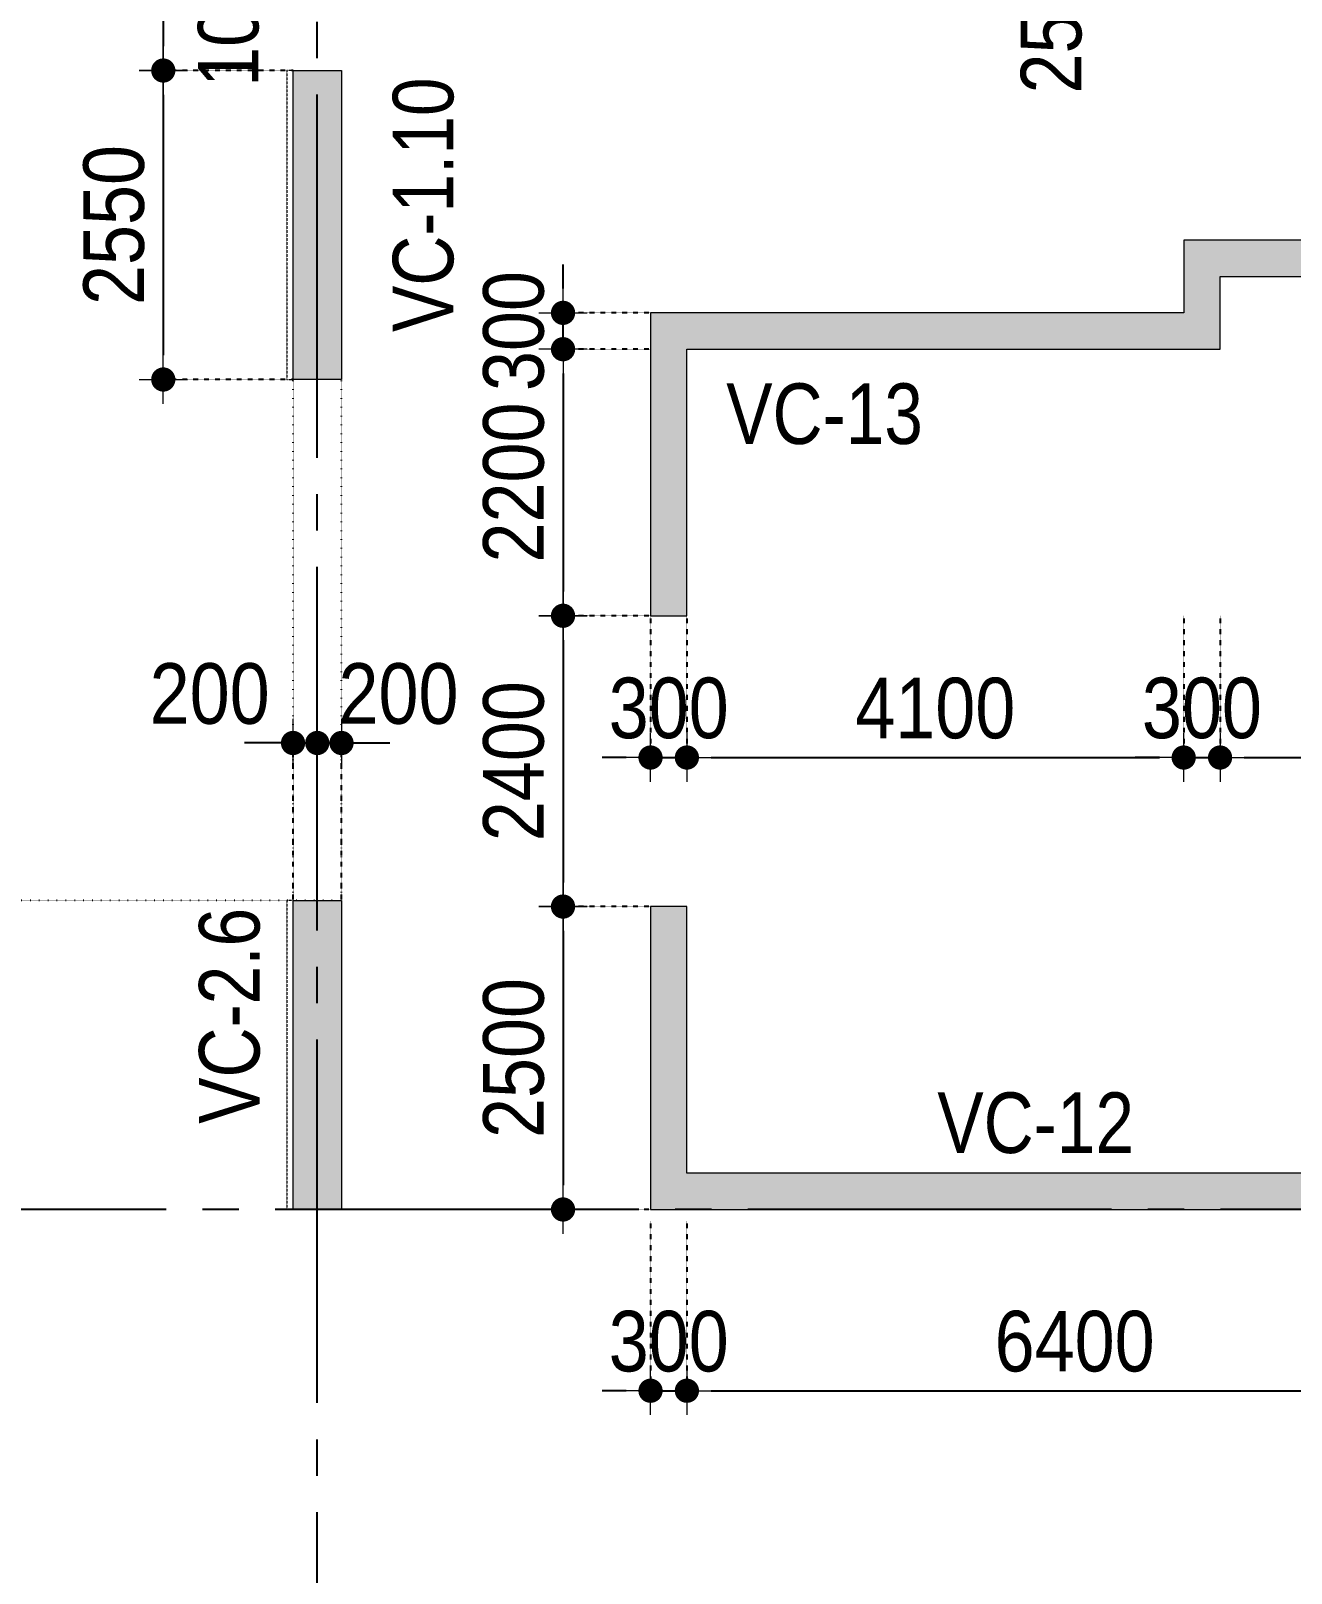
# Model space of a CAD drawing. Header units: millimetres. Extents: x -3973692 to -2843767, y 592734 to 838475.
# Drawn here: x -3474009 to -3463608, y 619230 to 631958 of the extents above; entities that cross this region are included whole.
import ezdxf
from ezdxf.enums import TextEntityAlignment as Align

# ---------------------------------------------------------------- set-up
doc = ezdxf.new("R2010")
doc.units = ezdxf.units.MM
doc.header["$MEASUREMENT"] = 0
doc.header["$PDMODE"] = 3
doc.header["$PDSIZE"] = -20
for name, pattern in [('CHG_XX_Cot_Tang 1$0$MB_Luoi truc$0$HTT Hidden 21', [3, 2, -1]), ('CHG_XX_Luoi truc$0$MB_Luoi truc$0$Center101', [13, 10, -1, 1, -1]), ('DIVIDE2', [15.875, 6.35, -3.175, 0, -3.175, 0, -3.175]), ('DOT2', [0.125, 0, -0.125]), ('HIDDEN5', [2.8375, 1.25, -1.5875])]:
    doc.linetypes.add(name, pattern=pattern)
doc.layers.get('0').update_dxf_attribs({"lineweight": 9})
doc.layers.get('Defpoints').update_dxf_attribs({"color": 10, "lineweight": 0})
for name, color, linetype, lineweight in [("'S_General_Dim_1", 1, 'Continuous', 18), ("'S_General_Divide_3 Intermediate", 3, 'DIVIDE2', 40), ('CHG_XX_Cot_Tang 1$0$NS-Pier', 150, 'Continuous', 9), ('CHG_XX_Cot_Tang 1$0$NS-Pier @ 1', 150, 'Continuous', 9), ('CHG_XX_Cot_Tang 1$0$NS-Pier @ 100', 150, 'Continuous', 9), ('CHG_XX_Cot_Tang 1$0$NS-Pier @ 150 VP1', 150, 'Continuous', 9), ('CHG_XX_Cot_Tang 1$0$NS-Pier @ 150 VP2', 150, 'Continuous', 9), ('CHG_XX_Cot_Tang 1$0$NS-Pier @ 150 VP3', 150, 'Continuous', 9), ('CHG_XX_Cot_Tang 1$0$NS-Pier @ 150 VP4', 150, 'Continuous', 9), ('CHG_XX_Cot_Tang 1$0$NS-Pier @ 150 VP5', 150, 'Continuous', 9), ('CHG_XX_Cot_Tang 1$0$NS-Pier @ 150 VP6', 150, 'Continuous', 9), ('CHG_XX_Cot_Tang 1$0$NS-Pier @ 150 VP7', 150, 'Continuous', 9), ('CHG_XX_Cot_Tang 1$0$NS-Pier @ 150 VP8', 150, 'Continuous', 9), ('CHG_XX_Cot_Tang 1$0$NS-Pier @ 150 VP9', 150, 'Continuous', 9), ('CHG_XX_Cot_Tang 1$0$NS-Pier @ 150 VPModel', 150, 'Continuous', 9), ('CHG_XX_Cot_Tang 1$0$NS-Pier @ 200 VP11', 150, 'Continuous', 9), ('CHG_XX_Cot_Tang 1$0$NS-Pier @ 200 VP12', 150, 'Continuous', 9), ('CHG_XX_Cot_Tang 1$0$NS-Pier @ 200 VP13', 150, 'Continuous', 9), ('CHG_XX_Cot_Tang 1$0$NS-Pier @ 200 VP14', 150, 'Continuous', 9), ('CHG_XX_Cot_Tang 1$0$NS-Pier @ 200 VP15', 150, 'Continuous', 9), ('CHG_XX_Cot_Tang 1$0$NS-Pier @ 200 VP16', 150, 'Continuous', 9), ('CHG_XX_Cot_Tang 1$0$NS-Pier @ 200 VP17', 150, 'Continuous', 9), ('CHG_XX_Cot_Tang 1$0$NS-Pier @ 200 VP18', 150, 'Continuous', 9), ('CHG_XX_Cot_Tang 1$0$NS-Pier @ 200 VP19', 150, 'Continuous', 9), ('CHG_XX_Cot_Tang 1$0$NS-Pier @ 200 VP21', 150, 'Continuous', 9), ('CHG_XX_Cot_Tang 1$0$NS-Pier @ 200 VP22', 150, 'Continuous', 9), ('CHG_XX_Cot_Tang 1$0$NS-Pier @ 200 VP23', 150, 'Continuous', 9), ('CHG_XX_Cot_Tang 1$0$NS-Pier @ 200 VP24', 150, 'Continuous', 9), ('CHG_XX_Cot_Tang 1$0$NS-Pier @ 200 VP25', 150, 'Continuous', 9), ('CHG_XX_Cot_Tang 1$0$NS-Pier @ 200 VP26', 150, 'Continuous', 9), ('CHG_XX_Cot_Tang 1$0$NS-Pier @ 200 VP27', 150, 'Continuous', 9), ('CHG_XX_Cot_Tang 1$0$NS-Pier @ 200 VP28', 150, 'Continuous', 9), ('CHG_XX_Cot_Tang 1$0$NS-Pier @ 200 VP30', 150, 'Continuous', 9), ('CHG_XX_Cot_Tang 1$0$NS-Pier @ 200 VP31', 150, 'Continuous', 9), ('CHG_XX_Cot_Tang 1$0$NS-Pier @ 200 VP32', 150, 'Continuous', 9), ('CHG_XX_Cot_Tang 1$0$NS-Pier @ 200 VP33', 150, 'Continuous', 9), ('CHG_XX_Cot_Tang 1$0$NS-Pier @ 200 VP34', 150, 'Continuous', 9), ('CHG_XX_Cot_Tang 1$0$NS-Pier @ 200 VP35', 150, 'Continuous', 9), ('CHG_XX_Cot_Tang 1$0$NS-Pier @ 200 VP36', 150, 'Continuous', 9), ('CHG_XX_Cot_Tang 1$0$NS-Pier @ 200 VP37', 150, 'Continuous', 9), ('CHG_XX_Cot_Tang 1$0$NS-Pier @ 200 VPModel', 150, 'Continuous', 9), ('CHG_XX_Cot_Tang 1$0$NS-Pier @ 350 VP10', 150, 'Continuous', 9), ('CHG_XX_Cot_Tang 1$0$NS-Pier @ 350 VP20', 150, 'Continuous', 9), ('CHG_XX_Cot_Tang 1$0$NS-Pier @ 350 VP29', 150, 'Continuous', 9), ('CHG_XX_Cot_Tang 1$0$NS-Pier @ 350 VPModel', 150, 'Continuous', 9), ('TEXT', 7, 'Continuous', 15)]:
    doc.layers.add(name, color=color, linetype=linetype, lineweight=lineweight)
for name, color, linetype in [('CHG_XX_Luoi truc$0$Grid', 34, 'Continuous'), ('CHG_XX_Luoi truc$0$Grid Line', 251, 'CHG_XX_Luoi truc$0$MB_Luoi truc$0$Center101'), ('dim', 1, 'Continuous')]:
    doc.layers.add(name, color=color, linetype=linetype)
doc.styles.add('arial', font='arial.ttf', dxfattribs={"width": 0.85})
doc.styles.add('CHG_XX_Luoi truc$0$MB_Luoi truc$0$Grid A-F$0$VNI-HelveCB', font='')
doc.styles.add('TTP-HelCon', font='')
doc.styles.get('CHG_XX_Luoi truc$0$MB_Luoi truc$0$Grid A-F$0$VNI-HelveCB').set_extended_font_data('VNI-Helve-Condense', bold=True)
doc.styles.get('TTP-HelCon').set_extended_font_data('VNI-Helve-Condense')
doc.dimstyles.new('200', dxfattribs={"dimscale": 200, "dimtxt": 2.5, "dimasz": 1, "dimexe": 0, "dimexo": 0, "dimgap": 0.75, "dimtad": 1, "dimdec": 0, "dimrnd": 10, "dimzin": 9, "dimdsep": 46, "dimtxsty": 'arial', "dimblk1": 'DIMDOT', "dimblk2": 'DIMDOT', "dimsah": 1, "dimcen": 2, "dimdle": 3, "dimclre": 8, "dimclrt": 2, "dimadec": 0, "dimazin": 0, "dimtfac": 1, "dimtdec": 0, "dimtix": 1, "dimtmove": 2, "dimatfit": 3, "dimldrblk": 'DIMPIJL', "dimfxl": 1, "dimtvp": 1.8, "dimtolj": 1, "dimtzin": 0, "dimarcsym": 0})

# ---------------------------------------------------------------- blocks, each defined once
blk = doc.blocks.new('*U3260')
at = {"layer": 'CHG_XX_Cot_Tang 1$0$NS-Pier @ 1'}
h = blk.add_hatch(color=256, dxfattribs=at)
h.dxf.hatch_style = 1
h.paths.add_polyline_path([(400, 0), (0, 0), (0, -2550), (400, -2550)])
at = {"layer": 'CHG_XX_Cot_Tang 1$0$NS-Pier @ 100'}
h = blk.add_hatch(color=256, dxfattribs=at)
h.dxf.hatch_style = 1
h.paths.add_polyline_path([(400, 0), (0, 0), (0, -2550), (400, -2550)])
at = {"layer": 'CHG_XX_Cot_Tang 1$0$NS-Pier @ 150 VP1'}
h = blk.add_hatch(color=256, dxfattribs=at)
h.dxf.hatch_style = 1
h.paths.add_polyline_path([(400, 0), (0, 0), (0, -2550), (400, -2550)])
at = {"layer": 'CHG_XX_Cot_Tang 1$0$NS-Pier @ 150 VP2'}
h = blk.add_hatch(color=256, dxfattribs=at)
h.dxf.hatch_style = 1
h.paths.add_polyline_path([(400, 0), (0, 0), (0, -2550), (400, -2550)])
at = {"layer": 'CHG_XX_Cot_Tang 1$0$NS-Pier @ 150 VP3'}
h = blk.add_hatch(color=256, dxfattribs=at)
h.dxf.hatch_style = 1
h.paths.add_polyline_path([(400, 0), (0, 0), (0, -2550), (400, -2550)])
at = {"layer": 'CHG_XX_Cot_Tang 1$0$NS-Pier @ 150 VP4'}
h = blk.add_hatch(color=256, dxfattribs=at)
h.dxf.hatch_style = 1
h.paths.add_polyline_path([(400, 0), (0, 0), (0, -2550), (400, -2550)])
at = {"layer": 'CHG_XX_Cot_Tang 1$0$NS-Pier @ 150 VP5'}
h = blk.add_hatch(color=256, dxfattribs=at)
h.dxf.hatch_style = 1
h.paths.add_polyline_path([(400, 0), (0, 0), (0, -2550), (400, -2550)])
at = {"layer": 'CHG_XX_Cot_Tang 1$0$NS-Pier @ 150 VP6'}
h = blk.add_hatch(color=256, dxfattribs=at)
h.dxf.hatch_style = 1
h.paths.add_polyline_path([(400, 0), (0, 0), (0, -2550), (400, -2550)])
at = {"layer": 'CHG_XX_Cot_Tang 1$0$NS-Pier @ 150 VP7'}
h = blk.add_hatch(color=256, dxfattribs=at)
h.dxf.hatch_style = 1
h.paths.add_polyline_path([(400, 0), (0, 0), (0, -2550), (400, -2550)])
at = {"layer": 'CHG_XX_Cot_Tang 1$0$NS-Pier @ 150 VP8'}
h = blk.add_hatch(color=256, dxfattribs=at)
h.dxf.hatch_style = 1
h.paths.add_polyline_path([(400, 0), (0, 0), (0, -2550), (400, -2550)])
at = {"layer": 'CHG_XX_Cot_Tang 1$0$NS-Pier @ 150 VP9'}
h = blk.add_hatch(color=256, dxfattribs=at)
h.dxf.hatch_style = 1
h.paths.add_polyline_path([(400, 0), (0, 0), (0, -2550), (400, -2550)])
at = {"layer": 'CHG_XX_Cot_Tang 1$0$NS-Pier @ 150 VPModel'}
h = blk.add_hatch(color=256, dxfattribs=at)
h.dxf.hatch_style = 1
h.paths.add_polyline_path([(400, 0), (0, 0), (0, -2550), (400, -2550)])
at = {"layer": 'CHG_XX_Cot_Tang 1$0$NS-Pier @ 200 VP11'}
h = blk.add_hatch(color=256, dxfattribs=at)
h.dxf.hatch_style = 1
h.paths.add_polyline_path([(400, 0), (0, 0), (0, -2550), (400, -2550)])
at = {"layer": 'CHG_XX_Cot_Tang 1$0$NS-Pier @ 200 VP12'}
h = blk.add_hatch(color=256, dxfattribs=at)
h.dxf.hatch_style = 1
h.paths.add_polyline_path([(400, 0), (0, 0), (0, -2550), (400, -2550)])
at = {"layer": 'CHG_XX_Cot_Tang 1$0$NS-Pier @ 200 VP13'}
h = blk.add_hatch(color=256, dxfattribs=at)
h.dxf.hatch_style = 1
h.paths.add_polyline_path([(400, 0), (0, 0), (0, -2550), (400, -2550)])
at = {"layer": 'CHG_XX_Cot_Tang 1$0$NS-Pier @ 200 VP14'}
h = blk.add_hatch(color=256, dxfattribs=at)
h.dxf.hatch_style = 1
h.paths.add_polyline_path([(400, 0), (0, 0), (0, -2550), (400, -2550)])
at = {"layer": 'CHG_XX_Cot_Tang 1$0$NS-Pier @ 200 VP15'}
h = blk.add_hatch(color=256, dxfattribs=at)
h.dxf.hatch_style = 1
h.paths.add_polyline_path([(400, 0), (0, 0), (0, -2550), (400, -2550)])
at = {"layer": 'CHG_XX_Cot_Tang 1$0$NS-Pier @ 200 VP16'}
h = blk.add_hatch(color=256, dxfattribs=at)
h.dxf.hatch_style = 1
h.paths.add_polyline_path([(400, 0), (0, 0), (0, -2550), (400, -2550)])
at = {"layer": 'CHG_XX_Cot_Tang 1$0$NS-Pier @ 200 VP17'}
h = blk.add_hatch(color=256, dxfattribs=at)
h.dxf.hatch_style = 1
h.paths.add_polyline_path([(400, 0), (0, 0), (0, -2550), (400, -2550)])
at = {"layer": 'CHG_XX_Cot_Tang 1$0$NS-Pier @ 200 VP18'}
h = blk.add_hatch(color=256, dxfattribs=at)
h.dxf.hatch_style = 1
h.paths.add_polyline_path([(400, 0), (0, 0), (0, -2550), (400, -2550)])
at = {"layer": 'CHG_XX_Cot_Tang 1$0$NS-Pier @ 200 VP19'}
h = blk.add_hatch(color=256, dxfattribs=at)
h.dxf.hatch_style = 1
h.paths.add_polyline_path([(400, 0), (0, 0), (0, -2550), (400, -2550)])
at = {"layer": 'CHG_XX_Cot_Tang 1$0$NS-Pier @ 200 VP21'}
h = blk.add_hatch(color=256, dxfattribs=at)
h.dxf.hatch_style = 1
h.paths.add_polyline_path([(400, 0), (0, 0), (0, -2550), (400, -2550)])
at = {"layer": 'CHG_XX_Cot_Tang 1$0$NS-Pier @ 200 VP22'}
h = blk.add_hatch(color=256, dxfattribs=at)
h.dxf.hatch_style = 1
h.paths.add_polyline_path([(400, 0), (0, 0), (0, -2550), (400, -2550)])
at = {"layer": 'CHG_XX_Cot_Tang 1$0$NS-Pier @ 200 VP23'}
h = blk.add_hatch(color=256, dxfattribs=at)
h.dxf.hatch_style = 1
h.paths.add_polyline_path([(400, 0), (0, 0), (0, -2550), (400, -2550)])
at = {"layer": 'CHG_XX_Cot_Tang 1$0$NS-Pier @ 200 VP24'}
h = blk.add_hatch(color=256, dxfattribs=at)
h.dxf.hatch_style = 1
h.paths.add_polyline_path([(400, 0), (0, 0), (0, -2550), (400, -2550)])
at = {"layer": 'CHG_XX_Cot_Tang 1$0$NS-Pier @ 200 VP25'}
h = blk.add_hatch(color=256, dxfattribs=at)
h.dxf.hatch_style = 1
h.paths.add_polyline_path([(400, 0), (0, 0), (0, -2550), (400, -2550)])
at = {"layer": 'CHG_XX_Cot_Tang 1$0$NS-Pier @ 200 VP26'}
h = blk.add_hatch(color=256, dxfattribs=at)
h.dxf.hatch_style = 1
h.paths.add_polyline_path([(400, 0), (0, 0), (0, -2550), (400, -2550)])
at = {"layer": 'CHG_XX_Cot_Tang 1$0$NS-Pier @ 200 VP27'}
h = blk.add_hatch(color=256, dxfattribs=at)
h.dxf.hatch_style = 1
h.paths.add_polyline_path([(400, 0), (0, 0), (0, -2550), (400, -2550)])
at = {"layer": 'CHG_XX_Cot_Tang 1$0$NS-Pier @ 200 VP28'}
h = blk.add_hatch(color=256, dxfattribs=at)
h.dxf.hatch_style = 1
h.paths.add_polyline_path([(400, 0), (0, 0), (0, -2550), (400, -2550)])
at = {"layer": 'CHG_XX_Cot_Tang 1$0$NS-Pier @ 200 VP30'}
h = blk.add_hatch(color=256, dxfattribs=at)
h.dxf.hatch_style = 1
h.paths.add_polyline_path([(400, 0), (0, 0), (0, -2550), (400, -2550)])
at = {"layer": 'CHG_XX_Cot_Tang 1$0$NS-Pier @ 200 VP31'}
h = blk.add_hatch(color=256, dxfattribs=at)
h.dxf.hatch_style = 1
h.paths.add_polyline_path([(400, 0), (0, 0), (0, -2550), (400, -2550)])
at = {"layer": 'CHG_XX_Cot_Tang 1$0$NS-Pier @ 200 VP32'}
h = blk.add_hatch(color=256, dxfattribs=at)
h.dxf.hatch_style = 1
h.paths.add_polyline_path([(400, 0), (0, 0), (0, -2550), (400, -2550)])
at = {"layer": 'CHG_XX_Cot_Tang 1$0$NS-Pier @ 200 VP33'}
h = blk.add_hatch(color=256, dxfattribs=at)
h.dxf.hatch_style = 1
h.paths.add_polyline_path([(400, 0), (0, 0), (0, -2550), (400, -2550)])
at = {"layer": 'CHG_XX_Cot_Tang 1$0$NS-Pier @ 200 VP34'}
h = blk.add_hatch(color=256, dxfattribs=at)
h.dxf.hatch_style = 1
h.paths.add_polyline_path([(400, 0), (0, 0), (0, -2550), (400, -2550)])
at = {"layer": 'CHG_XX_Cot_Tang 1$0$NS-Pier @ 200 VP35'}
h = blk.add_hatch(color=256, dxfattribs=at)
h.dxf.hatch_style = 1
h.paths.add_polyline_path([(400, 0), (0, 0), (0, -2550), (400, -2550)])
at = {"layer": 'CHG_XX_Cot_Tang 1$0$NS-Pier @ 200 VP36'}
h = blk.add_hatch(color=256, dxfattribs=at)
h.dxf.hatch_style = 1
h.paths.add_polyline_path([(400, 0), (0, 0), (0, -2550), (400, -2550)])
at = {"layer": 'CHG_XX_Cot_Tang 1$0$NS-Pier @ 200 VP37'}
h = blk.add_hatch(color=256, dxfattribs=at)
h.dxf.hatch_style = 1
h.paths.add_polyline_path([(400, 0), (0, 0), (0, -2550), (400, -2550)])
at = {"layer": 'CHG_XX_Cot_Tang 1$0$NS-Pier @ 200 VPModel'}
h = blk.add_hatch(color=256, dxfattribs=at)
h.dxf.hatch_style = 1
h.paths.add_polyline_path([(400, 0), (0, 0), (0, -2550), (400, -2550)])
at = {"layer": 'CHG_XX_Cot_Tang 1$0$NS-Pier @ 350 VP10'}
h = blk.add_hatch(color=256, dxfattribs=at)
h.dxf.hatch_style = 1
h.paths.add_polyline_path([(400, 0), (0, 0), (0, -2550), (400, -2550)])
at = {"layer": 'CHG_XX_Cot_Tang 1$0$NS-Pier @ 350 VP20'}
h = blk.add_hatch(color=256, dxfattribs=at)
h.dxf.hatch_style = 1
h.paths.add_polyline_path([(400, 0), (0, 0), (0, -2550), (400, -2550)])
at = {"layer": 'CHG_XX_Cot_Tang 1$0$NS-Pier @ 350 VP29'}
h = blk.add_hatch(color=256, dxfattribs=at)
h.dxf.hatch_style = 1
h.paths.add_polyline_path([(400, 0), (0, 0), (0, -2550), (400, -2550)])
at = {"layer": 'CHG_XX_Cot_Tang 1$0$NS-Pier @ 350 VPModel'}
h = blk.add_hatch(color=256, dxfattribs=at)
h.dxf.hatch_style = 1
h.paths.add_polyline_path([(400, 0), (0, 0), (0, -2550), (400, -2550)])
blk = doc.blocks.new('CHG_XX_Cot_Tang 1$0$Block A_C450x2250')
at = {"layer": 'CHG_XX_Cot_Tang 1$0$NS-Pier', "color": 9, "linetype": 'CHG_XX_Cot_Tang 1$0$MB_Luoi truc$0$HTT Hidden 21'}
blk.add_lwpolyline([(0, 0), (-50, 0), (-50, -2550), (0, -2550)], dxfattribs=at)
at = {"layer": 'CHG_XX_Cot_Tang 1$0$NS-Pier'}
blk.add_lwpolyline([(400, -2550), (0, -2550), (0, 0), (400, 0)], close=True, dxfattribs=at)
blk.add_blockref('*U3260', (0, 0), dxfattribs=at)
blk = doc.blocks.new('*U2841')
at = {"layer": 'CHG_XX_Luoi truc$0$Grid Line'}
blk.add_line((0, 0), (0, 608), dxfattribs=at)
at = {"layer": 'CHG_XX_Luoi truc$0$Grid', "lineweight": -2, "style": 'CHG_XX_Luoi truc$0$MB_Luoi truc$0$Grid A-F$0$VNI-HelveCB'}
for tag, p in [('GRIDSUB', (0, 617)), ('GRID', (0, -9))]:
    blk.add_attdef(tag, text='', height=5, dxfattribs=at).set_placement(p, align=Align.MIDDLE)
blk = doc.blocks.new('*U2843')
at = {"layer": 'CHG_XX_Luoi truc$0$Grid Line'}
blk.add_line((0, 0), (0, 438), dxfattribs=at)
at = {"layer": 'CHG_XX_Luoi truc$0$Grid', "lineweight": -2, "style": 'CHG_XX_Luoi truc$0$MB_Luoi truc$0$Grid A-F$0$VNI-HelveCB'}
for tag, p in [('GRIDSUB', (0, 447)), ('GRID', (0, -9))]:
    blk.add_attdef(tag, text='', height=5, dxfattribs=at).set_placement(p, align=Align.MIDDLE)
blk = doc.blocks.new('CHG_XX_Luoi truc')
at = {"layer": 'CHG_XX_Luoi truc$0$Grid', "xscale": 300, "yscale": 300, "zscale": 300}
blk.add_blockref('*U2841', (76850, -12747), dxfattribs=at)
at = {"layer": 'CHG_XX_Luoi truc$0$Grid', "xscale": 300.0000000000013, "yscale": 300.0000000000013, "zscale": 300.0000000000013, "rotation": 90}
blk.add_blockref('*U2843', (110703, 12250), dxfattribs=at)
blk = doc.blocks.new('CHG_XX_Cot_Tang 1')
at = {"layer": 'CHG_XX_Cot_Tang 1$0$NS-Pier'}
h = blk.add_hatch(color=256, dxfattribs=at)
h.dxf.hatch_style = 1
h.paths.add_polyline_path([(84300, 19950), (86900, 19950), (86900, 17150), (87200, 17150), (87200, 20250), (84000, 20250), (84000, 19650), (79600, 19650), (79600, 17150), (79900, 17150), (79900, 19350), (84300, 19350)])
h = blk.add_hatch(color=256, dxfattribs=at)
h.dxf.hatch_style = 1
h.paths.add_polyline_path([(87300, 12550), (86600, 12550), (86600, 14750), (86300, 14750), (86300, 12550), (79900, 12550), (79900, 14750), (79600, 14750), (79600, 12250), (87300, 12250)])
for points in [[(87200, 17150), (87200, 20250), (84000, 20250), (84000, 19650), (79600, 19650), (79600, 17150), (79900, 17150), (79900, 19350), (84300, 19350), (84300, 19950), (86900, 19950), (86900, 17150), (87200, 17150)], [(79600, 14750), (79600, 12250), (87300, 12250), (87300, 12550), (86600, 12550), (86600, 14750), (86300, 14750), (86300, 12550), (79900, 12550), (79900, 14750), (79600, 14750)]]:
    blk.add_lwpolyline(points, dxfattribs=at)
for name, p in [('CHG_XX_Luoi truc', (0, 0)), ('CHG_XX_Cot_Tang 1$0$Block A_C450x2250', (76650, 21650)), ('CHG_XX_Cot_Tang 1$0$Block A_C450x2250', (76650, 14800))]:
    blk.add_blockref(name, p, dxfattribs=at)
blk = doc.blocks.new('DIMDOT')
for p, q in [((0, -1), (0, 1)), ((1, 0), (-1, 0))]:
    blk.add_line(p, q)
at = {"const_width": 0.5}
blk.add_lwpolyline([(-0.25, 0, 1), (0.25, 0, 1)], format="xyb", close=True, dxfattribs=at)
blk = doc.blocks.new('*D288')
at = {"layer": "'S_General_Dim_1", "color": 0, "lineweight": -2, "transparency": 16777216}
for p, q in [((-3465181, 633131), (-3465181, 633331)), ((-3465181, 632931), (-3465181, 632681)), ((-3465181, 632481), (-3465181, 632281))]:
    blk.add_line(p, q, dxfattribs=at)
at = {"layer": "'S_General_Dim_1", "color": 8, "linetype": 'HIDDEN5', "lineweight": -2, "transparency": 16777216}
for p, q in [((-3463745, 632931), (-3465181, 632931)), ((-3463745, 632681), (-3465181, 632681))]:
    blk.add_line(p, q, dxfattribs=at)
at = {"layer": 'Defpoints', "color": 0, "transparency": 16777216}
for p in [(-3463745, 632931), (-3465181, 632681), (-3463745, 632681)]:
    blk.add_point(p, dxfattribs=at)
at = {"layer": "'S_General_Dim_1", "color": 0, "lineweight": -2, "transparency": 16777216, "xscale": 200, "yscale": 200, "zscale": 200}
for p, rotation in [((-3465181, 632931), 270), ((-3465181, 632681), 90)]:
    blk.add_blockref('DIMDOT', p, dxfattribs=dict(at, rotation=rotation))
at = {"layer": "'S_General_Dim_1", "color": 2, "transparency": 16777216, "insert": (-3465586, 631937), "char_height": 500, "attachment_point": 5, "rotation": 90, "style": 'arial'}
blk.add_mtext('\\A1;250', dxfattribs=at)
blk = doc.blocks.new('DIMPIJL')
at = {"linetype": 'ByBlock'}
blk.add_solid([(-2.5, 0.417), (-2.5, -0.417), (0, 0)], dxfattribs=at)
blk = doc.blocks.new('*D345')
at = {"layer": "'S_General_Dim_1", "color": 0, "lineweight": -2, "transparency": 16777216}
for p, q in [((-3472045, 626081), (-3472245, 626081)), ((-3471845, 626081), (-3471645, 626081)), ((-3471445, 626081), (-3471245, 626081))]:
    blk.add_line(p, q, dxfattribs=at)
at = {"layer": "'S_General_Dim_1", "color": 8, "linetype": 'HIDDEN5', "lineweight": -2, "transparency": 16777216}
for p, q in [((-3471845, 624781), (-3471845, 626081)), ((-3471645, 624781), (-3471645, 626081))]:
    blk.add_line(p, q, dxfattribs=at)
at = {"layer": 'Defpoints', "color": 0, "transparency": 16777216}
for p in [(-3471645, 626081), (-3471845, 624781), (-3471645, 624781)]:
    blk.add_point(p, dxfattribs=at)
at = {"layer": "'S_General_Dim_1", "color": 0, "lineweight": -2, "transparency": 16777216, "xscale": 200, "yscale": 200, "zscale": 200}
blk.add_blockref('DIMDOT', (-3471845, 626081), dxfattribs=at)
at = {"layer": "'S_General_Dim_1", "color": 0, "lineweight": -2, "transparency": 16777216, "xscale": 200, "yscale": 200, "zscale": 200, "rotation": 180}
blk.add_blockref('DIMDOT', (-3471645, 626081), dxfattribs=at)
at = {"layer": "'S_General_Dim_1", "color": 2, "transparency": 16777216, "insert": (-3472533, 626486), "char_height": 500, "attachment_point": 5, "style": 'arial'}
blk.add_mtext('\\A1;200', dxfattribs=at)
blk = doc.blocks.new('*D346')
at = {"layer": "'S_General_Dim_1", "color": 0, "lineweight": -2, "transparency": 16777216}
for p, q in [((-3471845, 626081), (-3472045, 626081)), ((-3471645, 626081), (-3471445, 626081)), ((-3471245, 626081), (-3471045, 626081))]:
    blk.add_line(p, q, dxfattribs=at)
at = {"layer": "'S_General_Dim_1", "color": 8, "linetype": 'HIDDEN5', "lineweight": -2, "transparency": 16777216}
for p, q in [((-3471645, 624781), (-3471645, 626081)), ((-3471445, 624781), (-3471445, 626081))]:
    blk.add_line(p, q, dxfattribs=at)
at = {"layer": 'Defpoints', "color": 0, "transparency": 16777216}
for p in [(-3471445, 626081), (-3471645, 624781), (-3471445, 624781)]:
    blk.add_point(p, dxfattribs=at)
at = {"layer": "'S_General_Dim_1", "color": 0, "lineweight": -2, "transparency": 16777216, "xscale": 200, "yscale": 200, "zscale": 200}
blk.add_blockref('DIMDOT', (-3471645, 626081), dxfattribs=at)
at = {"layer": "'S_General_Dim_1", "color": 0, "lineweight": -2, "transparency": 16777216, "xscale": 200, "yscale": 200, "zscale": 200, "rotation": 180}
blk.add_blockref('DIMDOT', (-3471445, 626081), dxfattribs=at)
at = {"layer": "'S_General_Dim_1", "color": 2, "transparency": 16777216, "insert": (-3470975, 626486), "char_height": 500, "attachment_point": 5, "style": 'arial'}
blk.add_mtext('\\A1;200', dxfattribs=at)
blk = doc.blocks.new('*D347')
at = {"layer": "'S_General_Dim_1", "color": 8, "linetype": 'HIDDEN5', "lineweight": -2, "transparency": 16777216}
for p, q in [((-3471645, 632681), (-3472916, 632681)), ((-3471845, 631631), (-3472916, 631631))]:
    blk.add_line(p, q, dxfattribs=at)
at = {"layer": "'S_General_Dim_1", "color": 0, "lineweight": -2, "transparency": 16777216}
blk.add_line((-3472916, 632481), (-3472916, 631831), dxfattribs=at)
at = {"layer": 'Defpoints', "color": 0, "transparency": 16777216}
for p in [(-3471645, 632681), (-3472916, 631631), (-3471845, 631631)]:
    blk.add_point(p, dxfattribs=at)
at = {"layer": "'S_General_Dim_1", "color": 0, "lineweight": -2, "transparency": 16777216, "xscale": 200, "yscale": 200, "zscale": 200}
for p, rotation in [((-3472916, 632681), 90), ((-3472916, 631631), 270)]:
    blk.add_blockref('DIMDOT', p, dxfattribs=dict(at, rotation=rotation))
at = {"layer": "'S_General_Dim_1", "color": 2, "transparency": 16777216, "insert": (-3472377, 632156), "char_height": 500, "attachment_point": 5, "rotation": 90, "style": 'arial'}
blk.add_mtext('\\A1;1050', dxfattribs=at)
blk = doc.blocks.new('*D348')
at = {"layer": "'S_General_Dim_1", "color": 8, "linetype": 'HIDDEN5', "lineweight": -2, "transparency": 16777216}
for p, q in [((-3471845, 631631), (-3472916, 631631)), ((-3471845, 629081), (-3472916, 629081))]:
    blk.add_line(p, q, dxfattribs=at)
at = {"layer": "'S_General_Dim_1", "color": 0, "lineweight": -2, "transparency": 16777216}
blk.add_line((-3472916, 631431), (-3472916, 629281), dxfattribs=at)
at = {"layer": 'Defpoints', "color": 0, "transparency": 16777216}
for p in [(-3471845, 631631), (-3472916, 629081), (-3471845, 629081)]:
    blk.add_point(p, dxfattribs=at)
at = {"layer": "'S_General_Dim_1", "color": 0, "lineweight": -2, "transparency": 16777216, "xscale": 200, "yscale": 200, "zscale": 200}
for p, rotation in [((-3472916, 631631), 90), ((-3472916, 629081), 270)]:
    blk.add_blockref('DIMDOT', p, dxfattribs=dict(at, rotation=rotation))
at = {"layer": "'S_General_Dim_1", "color": 2, "transparency": 16777216, "insert": (-3473322, 630356), "char_height": 500, "attachment_point": 5, "rotation": 90, "style": 'arial'}
blk.add_mtext('\\A1;2550', dxfattribs=at)
blk = doc.blocks.new('*D366')
at = {"layer": "'S_General_Dim_1", "color": 8, "linetype": 'HIDDEN5', "lineweight": -2, "transparency": 16777216}
for p, q in [((-3468895, 629331), (-3469617, 629331)), ((-3468895, 627131), (-3469617, 627131))]:
    blk.add_line(p, q, dxfattribs=at)
at = {"layer": "'S_General_Dim_1", "color": 0, "lineweight": -2, "transparency": 16777216}
blk.add_line((-3469617, 629131), (-3469617, 627331), dxfattribs=at)
at = {"layer": 'Defpoints', "color": 0, "transparency": 16777216}
for p in [(-3468895, 629331), (-3469617, 627131), (-3468895, 627131)]:
    blk.add_point(p, dxfattribs=at)
at = {"layer": "'S_General_Dim_1", "color": 0, "lineweight": -2, "transparency": 16777216, "xscale": 200, "yscale": 200, "zscale": 200}
for p, rotation in [((-3469617, 629331), 90), ((-3469617, 627131), 270)]:
    blk.add_blockref('DIMDOT', p, dxfattribs=dict(at, rotation=rotation))
at = {"layer": "'S_General_Dim_1", "color": 2, "transparency": 16777216, "insert": (-3470023, 628231), "char_height": 500, "attachment_point": 5, "rotation": 90, "style": 'arial'}
blk.add_mtext('\\A1;2200', dxfattribs=at)
blk = doc.blocks.new('*D367')
at = {"layer": "'S_General_Dim_1", "color": 8, "linetype": 'HIDDEN5', "lineweight": -2, "transparency": 16777216}
for p, q in [((-3468895, 627131), (-3469617, 627131)), ((-3468895, 624731), (-3469617, 624731))]:
    blk.add_line(p, q, dxfattribs=at)
at = {"layer": "'S_General_Dim_1", "color": 0, "lineweight": -2, "transparency": 16777216}
blk.add_line((-3469617, 626931), (-3469617, 624931), dxfattribs=at)
at = {"layer": 'Defpoints', "color": 0, "transparency": 16777216}
for p in [(-3468895, 627131), (-3469617, 624731), (-3468895, 624731)]:
    blk.add_point(p, dxfattribs=at)
at = {"layer": "'S_General_Dim_1", "color": 0, "lineweight": -2, "transparency": 16777216, "xscale": 200, "yscale": 200, "zscale": 200}
for p, rotation in [((-3469617, 627131), 90), ((-3469617, 624731), 270)]:
    blk.add_blockref('DIMDOT', p, dxfattribs=dict(at, rotation=rotation))
at = {"layer": "'S_General_Dim_1", "color": 2, "transparency": 16777216, "insert": (-3470023, 625931), "char_height": 500, "attachment_point": 5, "rotation": 90, "style": 'arial'}
blk.add_mtext('\\A1;2400', dxfattribs=at)
blk = doc.blocks.new('*D368')
at = {"layer": "'S_General_Dim_1", "color": 8, "linetype": 'HIDDEN5', "lineweight": -2, "transparency": 16777216}
for p, q in [((-3468895, 624731), (-3469617, 624731)), ((-3468895, 622231), (-3469617, 622231))]:
    blk.add_line(p, q, dxfattribs=at)
at = {"layer": "'S_General_Dim_1", "color": 0, "lineweight": -2, "transparency": 16777216}
blk.add_line((-3469617, 624531), (-3469617, 622431), dxfattribs=at)
at = {"layer": 'Defpoints', "color": 0, "transparency": 16777216}
for p in [(-3468895, 624731), (-3469617, 622231), (-3468895, 622231)]:
    blk.add_point(p, dxfattribs=at)
at = {"layer": "'S_General_Dim_1", "color": 0, "lineweight": -2, "transparency": 16777216, "xscale": 200, "yscale": 200, "zscale": 200}
for p, rotation in [((-3469617, 624731), 90), ((-3469617, 622231), 270)]:
    blk.add_blockref('DIMDOT', p, dxfattribs=dict(at, rotation=rotation))
at = {"layer": "'S_General_Dim_1", "color": 2, "transparency": 16777216, "insert": (-3470023, 623481), "char_height": 500, "attachment_point": 5, "rotation": 90, "style": 'arial'}
blk.add_mtext('\\A1;2500', dxfattribs=at)
blk = doc.blocks.new('*D369')
at = {"layer": "'S_General_Dim_1", "color": 8, "linetype": 'HIDDEN5', "lineweight": -2, "transparency": 16777216}
for p, q in [((-3468895, 622135), (-3468895, 620735)), ((-3468595, 622135), (-3468595, 620735))]:
    blk.add_line(p, q, dxfattribs=at)
at = {"layer": "'S_General_Dim_1", "color": 0, "lineweight": -2, "transparency": 16777216}
for p, q in [((-3469095, 620735), (-3469295, 620735)), ((-3468895, 620735), (-3468595, 620735)), ((-3468395, 620735), (-3468195, 620735))]:
    blk.add_line(p, q, dxfattribs=at)
at = {"layer": 'Defpoints', "color": 0, "transparency": 16777216}
for p in [(-3468895, 622135), (-3468595, 622135), (-3468595, 620735)]:
    blk.add_point(p, dxfattribs=at)
at = {"layer": "'S_General_Dim_1", "color": 0, "lineweight": -2, "transparency": 16777216, "xscale": 200, "yscale": 200, "zscale": 200}
blk.add_blockref('DIMDOT', (-3468895, 620735), dxfattribs=at)
at = {"layer": "'S_General_Dim_1", "color": 0, "lineweight": -2, "transparency": 16777216, "xscale": 200, "yscale": 200, "zscale": 200, "rotation": 180}
blk.add_blockref('DIMDOT', (-3468595, 620735), dxfattribs=at)
at = {"layer": "'S_General_Dim_1", "color": 2, "transparency": 16777216, "insert": (-3468745, 621141), "char_height": 500, "attachment_point": 5, "style": 'arial'}
blk.add_mtext('\\A1;300', dxfattribs=at)
blk = doc.blocks.new('*D370')
at = {"layer": "'S_General_Dim_1", "color": 8, "linetype": 'HIDDEN5', "lineweight": -2, "transparency": 16777216}
for p, q in [((-3468595, 622135), (-3468595, 620735)), ((-3462195, 622135), (-3462195, 620735))]:
    blk.add_line(p, q, dxfattribs=at)
at = {"layer": "'S_General_Dim_1", "color": 0, "lineweight": -2, "transparency": 16777216}
blk.add_line((-3468395, 620735), (-3462395, 620735), dxfattribs=at)
at = {"layer": 'Defpoints', "color": 0, "transparency": 16777216}
for p in [(-3468595, 622135), (-3462195, 622135), (-3462195, 620735)]:
    blk.add_point(p, dxfattribs=at)
at = {"layer": "'S_General_Dim_1", "color": 0, "lineweight": -2, "transparency": 16777216, "xscale": 200, "yscale": 200, "zscale": 200, "rotation": 180}
blk.add_blockref('DIMDOT', (-3468595, 620735), dxfattribs=at)
at = {"layer": "'S_General_Dim_1", "color": 0, "lineweight": -2, "transparency": 16777216, "xscale": 200, "yscale": 200, "zscale": 200}
blk.add_blockref('DIMDOT', (-3462195, 620735), dxfattribs=at)
at = {"layer": "'S_General_Dim_1", "color": 2, "transparency": 16777216, "insert": (-3465395, 621141), "char_height": 500, "attachment_point": 5, "style": 'arial'}
blk.add_mtext('\\A1;6400', dxfattribs=at)
blk = doc.blocks.new('*D378')
at = {"layer": "'S_General_Dim_1", "color": 0, "lineweight": -2, "transparency": 16777216}
for p, q in [((-3469617, 629831), (-3469617, 630031)), ((-3469617, 629331), (-3469617, 629631)), ((-3469617, 629131), (-3469617, 628931))]:
    blk.add_line(p, q, dxfattribs=at)
at = {"layer": "'S_General_Dim_1", "color": 8, "linetype": 'HIDDEN5', "lineweight": -2, "transparency": 16777216}
for p, q in [((-3468895, 629631), (-3469617, 629631)), ((-3468895, 629331), (-3469617, 629331))]:
    blk.add_line(p, q, dxfattribs=at)
at = {"layer": 'Defpoints', "color": 0, "transparency": 16777216}
for p in [(-3469617, 629631), (-3468895, 629631), (-3468895, 629331)]:
    blk.add_point(p, dxfattribs=at)
at = {"layer": "'S_General_Dim_1", "color": 0, "lineweight": -2, "transparency": 16777216, "xscale": 200, "yscale": 200, "zscale": 200}
for p, rotation in [((-3469617, 629631), 270), ((-3469617, 629331), 90)]:
    blk.add_blockref('DIMDOT', p, dxfattribs=dict(at, rotation=rotation))
at = {"layer": "'S_General_Dim_1", "color": 2, "transparency": 16777216, "insert": (-3470023, 629481), "char_height": 500, "attachment_point": 5, "rotation": 90, "style": 'arial'}
blk.add_mtext('\\A1;300', dxfattribs=at)
blk = doc.blocks.new('*D379')
at = {"layer": "'S_General_Dim_1", "color": 8, "linetype": 'HIDDEN5', "lineweight": -2, "transparency": 16777216}
for p, q in [((-3468895, 627131), (-3468895, 625961)), ((-3468595, 627131), (-3468595, 625961))]:
    blk.add_line(p, q, dxfattribs=at)
at = {"layer": "'S_General_Dim_1", "color": 0, "lineweight": -2, "transparency": 16777216}
for p, q in [((-3469095, 625961), (-3469295, 625961)), ((-3468895, 625961), (-3468595, 625961)), ((-3468395, 625961), (-3468195, 625961))]:
    blk.add_line(p, q, dxfattribs=at)
at = {"layer": 'Defpoints', "color": 0, "transparency": 16777216}
for p in [(-3468895, 627131), (-3468595, 627131), (-3468595, 625961)]:
    blk.add_point(p, dxfattribs=at)
at = {"layer": "'S_General_Dim_1", "color": 0, "lineweight": -2, "transparency": 16777216, "xscale": 200, "yscale": 200, "zscale": 200}
blk.add_blockref('DIMDOT', (-3468895, 625961), dxfattribs=at)
at = {"layer": "'S_General_Dim_1", "color": 0, "lineweight": -2, "transparency": 16777216, "xscale": 200, "yscale": 200, "zscale": 200, "rotation": 180}
blk.add_blockref('DIMDOT', (-3468595, 625961), dxfattribs=at)
at = {"layer": "'S_General_Dim_1", "color": 2, "transparency": 16777216, "insert": (-3468745, 626367), "char_height": 500, "attachment_point": 5, "style": 'arial'}
blk.add_mtext('\\A1;300', dxfattribs=at)
blk = doc.blocks.new('*D380')
at = {"layer": "'S_General_Dim_1", "color": 8, "linetype": 'HIDDEN5', "lineweight": -2, "transparency": 16777216}
for p, q in [((-3468595, 627131), (-3468595, 625961)), ((-3464495, 627131), (-3464495, 625961))]:
    blk.add_line(p, q, dxfattribs=at)
at = {"layer": "'S_General_Dim_1", "color": 0, "lineweight": -2, "transparency": 16777216}
blk.add_line((-3468395, 625961), (-3464695, 625961), dxfattribs=at)
at = {"layer": 'Defpoints', "color": 0, "transparency": 16777216}
for p in [(-3468595, 627131), (-3464495, 627131), (-3464495, 625961)]:
    blk.add_point(p, dxfattribs=at)
at = {"layer": "'S_General_Dim_1", "color": 0, "lineweight": -2, "transparency": 16777216, "xscale": 200, "yscale": 200, "zscale": 200, "rotation": 180}
blk.add_blockref('DIMDOT', (-3468595, 625961), dxfattribs=at)
at = {"layer": "'S_General_Dim_1", "color": 0, "lineweight": -2, "transparency": 16777216, "xscale": 200, "yscale": 200, "zscale": 200}
blk.add_blockref('DIMDOT', (-3464495, 625961), dxfattribs=at)
at = {"layer": "'S_General_Dim_1", "color": 2, "transparency": 16777216, "insert": (-3466545, 626366), "char_height": 500, "attachment_point": 5, "style": 'arial'}
blk.add_mtext('\\A1;4100', dxfattribs=at)
blk = doc.blocks.new('*D381')
at = {"layer": "'S_General_Dim_1", "color": 8, "linetype": 'HIDDEN5', "lineweight": -2, "transparency": 16777216}
for p, q in [((-3464495, 627131), (-3464495, 625961)), ((-3464195, 627131), (-3464195, 625961))]:
    blk.add_line(p, q, dxfattribs=at)
at = {"layer": "'S_General_Dim_1", "color": 0, "lineweight": -2, "transparency": 16777216}
for p, q in [((-3464695, 625961), (-3464895, 625961)), ((-3464495, 625961), (-3464195, 625961)), ((-3463995, 625961), (-3463795, 625961))]:
    blk.add_line(p, q, dxfattribs=at)
at = {"layer": 'Defpoints', "color": 0, "transparency": 16777216}
for p in [(-3464495, 627131), (-3464195, 627131), (-3464195, 625961)]:
    blk.add_point(p, dxfattribs=at)
at = {"layer": "'S_General_Dim_1", "color": 0, "lineweight": -2, "transparency": 16777216, "xscale": 200, "yscale": 200, "zscale": 200}
blk.add_blockref('DIMDOT', (-3464495, 625961), dxfattribs=at)
at = {"layer": "'S_General_Dim_1", "color": 0, "lineweight": -2, "transparency": 16777216, "xscale": 200, "yscale": 200, "zscale": 200, "rotation": 180}
blk.add_blockref('DIMDOT', (-3464195, 625961), dxfattribs=at)
at = {"layer": "'S_General_Dim_1", "color": 2, "transparency": 16777216, "insert": (-3464345, 626367), "char_height": 500, "attachment_point": 5, "style": 'arial'}
blk.add_mtext('\\A1;300', dxfattribs=at)
blk = doc.blocks.new('*D382')
at = {"layer": "'S_General_Dim_1", "color": 8, "linetype": 'HIDDEN5', "lineweight": -2, "transparency": 16777216}
for p, q in [((-3464195, 627131), (-3464195, 625961)), ((-3461595, 627131), (-3461595, 625961))]:
    blk.add_line(p, q, dxfattribs=at)
at = {"layer": "'S_General_Dim_1", "color": 0, "lineweight": -2, "transparency": 16777216}
blk.add_line((-3463995, 625961), (-3461795, 625961), dxfattribs=at)
at = {"layer": 'Defpoints', "color": 0, "transparency": 16777216}
for p in [(-3464195, 627131), (-3461595, 627131), (-3461595, 625961)]:
    blk.add_point(p, dxfattribs=at)
at = {"layer": "'S_General_Dim_1", "color": 0, "lineweight": -2, "transparency": 16777216, "xscale": 200, "yscale": 200, "zscale": 200, "rotation": 180}
blk.add_blockref('DIMDOT', (-3464195, 625961), dxfattribs=at)
at = {"layer": "'S_General_Dim_1", "color": 0, "lineweight": -2, "transparency": 16777216, "xscale": 200, "yscale": 200, "zscale": 200}
blk.add_blockref('DIMDOT', (-3461595, 625961), dxfattribs=at)
at = {"layer": "'S_General_Dim_1", "color": 2, "transparency": 16777216, "insert": (-3462895, 626366), "char_height": 500, "attachment_point": 5, "style": 'arial'}
blk.add_mtext('\\A1;2600', dxfattribs=at)
blk = doc.blocks.new('c')
at = {"layer": 'TEXT', "color": 3, "style": 'TTP-HelCon'}
for s, p in [('VC-1.10', (-21577, 19492)), ('VC-2.6', (-23176, 12957))]:
    blk.add_text(s, height=500, rotation=90, dxfattribs=at).set_placement(p)
for s, p in [('VC-13', (-19325, 18568)), ('VC-12', (-17583, 12716))]:
    blk.add_text(s, height=500, dxfattribs=at).set_placement(p)

msp = doc.modelspace()

# ---------------------------------------------------------------- linework, layer by layer
at = {"layer": 'dim', "linetype": 'DOT2', "ltscale": 10}
for p, q in [((-3471845.2, 624781), (-3471845.2, 629081)), ((-3471445.2, 624781), (-3471445.2, 629081)), ((-3471495.2, 624781), (-3485644.2, 624781))]:
    msp.add_line(p, q, dxfattribs=at)

# ---------------------------------------------------------------- block references
at = {"layer": "'S_General_Divide_3 Intermediate"}
msp.add_blockref('CHG_XX_Cot_Tang 1', (-3548495.2, 609981), dxfattribs=at)
at = {"layer": 'TEXT'}
msp.add_blockref('c', (-3448945.2, 609981), dxfattribs=at)

# ---------------------------------------------------------------- dimensions: what is measured, and where the dimension line sits
at = {"layer": "'S_General_Dim_1"}
for base, p1, p2, picture, middle in [((-3465180.7, 632681), (-3463745.2, 632931), (-3463745.2, 632681), '*D288', (-3465586, 631937.4)), ((-3472916.4, 631631), (-3471645.2, 632681), (-3471845.2, 631631), '*D347', (-3472376.8, 632156))]:
    dim = msp.add_linear_dim(base=base, p1=p1, p2=p2, angle=90, dimstyle='200', dxfattribs=at)
    dim.commit()
    dim.dimension.update_dxf_attribs({"geometry": picture, "text_midpoint": middle, "dimtype": 160})
for base, p1, p2, picture, middle in [((-3472916.4, 629081), (-3471845.2, 631631), (-3471845.2, 629081), '*D348', (-3473321.6, 630356)), ((-3469617.5, 629631), (-3468895.2, 629331), (-3468895.2, 629631), '*D378', (-3470022.9, 629481)), ((-3469617.5, 627131), (-3468895.2, 629331), (-3468895.2, 627131), '*D366', (-3470022.8, 628231)), ((-3469617.5, 624731), (-3468895.2, 627131), (-3468895.2, 624731), '*D367', (-3470022.8, 625931)), ((-3469617.5, 622231), (-3468895.2, 624731), (-3468895.2, 622231), '*D368', (-3470022.8, 623481))]:
    dim = msp.add_linear_dim(base=base, p1=p1, p2=p2, angle=90, dimstyle='200', dxfattribs=at)
    dim.commit()
    dim.dimension.update_dxf_attribs({"geometry": picture, "text_midpoint": middle})
for base, p1, p2, picture, middle in [((-3468595.2, 625961.2), (-3468895.2, 627131), (-3468595.2, 627131), '*D379', (-3468745.2, 626366.6)), ((-3464495.2, 625961.2), (-3468595.2, 627131), (-3464495.2, 627131), '*D380', (-3466545.2, 626366.5)), ((-3464195.2, 625961.2), (-3464495.2, 627131), (-3464195.2, 627131), '*D381', (-3464345.2, 626366.6)), ((-3461595.2, 625961.2), (-3464195.2, 627131), (-3461595.2, 627131), '*D382', (-3462895.2, 626366.5)), ((-3468595.2, 620735.3), (-3468895.2, 622135.3), (-3468595.2, 622135.3), '*D369', (-3468745.2, 621140.8)), ((-3462195.2, 620735.3), (-3468595.2, 622135.3), (-3462195.2, 622135.3), '*D370', (-3465395.2, 621140.6))]:
    dim = msp.add_linear_dim(base=base, p1=p1, p2=p2, dimstyle='200', dxfattribs=at)
    dim.commit()
    dim.dimension.update_dxf_attribs({"geometry": picture, "text_midpoint": middle})
for base, p1, p2, picture, middle in [((-3471645.2, 626080.6), (-3471845.2, 624781), (-3471645.2, 624781), '*D345', (-3472533.1, 626485.8)), ((-3471445.2, 626080.6), (-3471645.2, 624781), (-3471445.2, 624781), '*D346', (-3470975.1, 626485.8))]:
    dim = msp.add_linear_dim(base=base, p1=p1, p2=p2, dimstyle='200', dxfattribs=at)
    dim.commit()
    dim.dimension.update_dxf_attribs({"geometry": picture, "text_midpoint": middle, "dimtype": 160})

doc.saveas('drawing.dxf')
